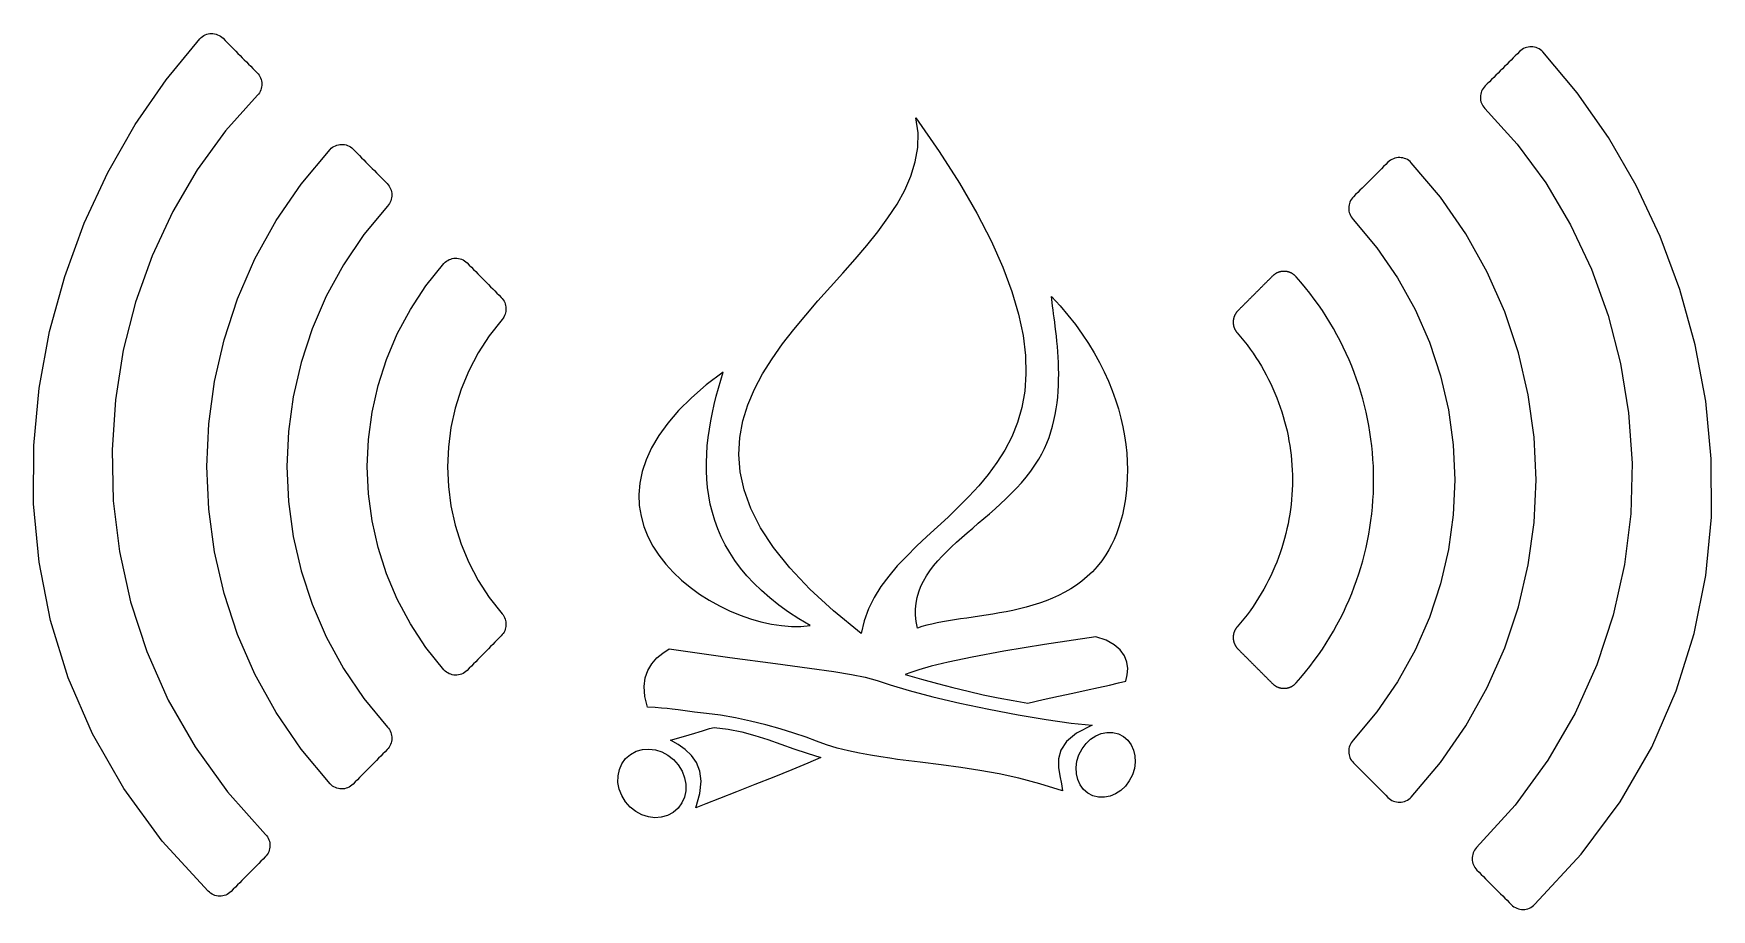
# Model space of a CAD drawing. Extents: x 0 to 75.8, y 0 to 39.6.
import ezdxf

# ---------------------------------------------------------------- set-up
doc = ezdxf.new("R2010")
doc.units = 0
doc.layers.add('Ebene_1', color=7, linetype='CONTINUOUS')

msp = doc.modelspace()

# ---------------------------------------------------------------- linework, layer by layer
at = {"layer": 'Ebene_1', "color": 7}
for points in [[(8.925841, 0.811559), (8.869546, 0.760259), (8.809517, 0.715859), (8.746298, 0.678459), (8.680431, 0.648059), (8.61249, 0.624659), (8.543008, 0.608259), (8.472529, 0.599259), (8.401624, 0.597259), (8.330848, 0.602259), (8.260734, 0.613759), (8.191854, 0.632259), (8.124753, 0.657759), (8.059983, 0.690159), (7.998087, 0.729559), (7.939619, 0.775859), (7.885161, 0.829159), (5.810687, 3.089499), (4.075819, 5.462729), (2.666404, 7.928829), (1.568275, 10.467829), (0.767273, 13.059689), (0.249234, 15.684419), (0, 18.321999), (0.005531, 20.952439), (0.251422, 23.555749), (0.723633, 26.111879), (1.408004, 28.600849), (2.290375, 31.002639), (3.356578, 33.297269), (4.592465, 35.464709), (5.983859, 37.484949), (7.516613, 39.338009), (7.571071, 39.391309), (7.629539, 39.437609), (7.691435, 39.477009), (7.756205, 39.509409), (7.823316, 39.534909), (7.892196, 39.553309), (7.96231, 39.564809), (8.033096, 39.569809), (8.104, 39.567809), (8.17447, 39.558809), (8.243952, 39.542409), (8.311903, 39.519009), (8.37777, 39.488609), (8.440989, 39.451109), (8.501018, 39.406709), (8.557303, 39.355409), (8.653475, 39.258109), (8.749648, 39.160809), (8.84582, 39.063509), (8.941993, 38.966209), (9.038165, 38.868909), (9.134337, 38.771609), (9.23051, 38.674309), (9.326682, 38.577009), (9.422855, 38.479709), (9.519027, 38.382409), (9.6152, 38.285109), (9.711372, 38.187809), (9.807545, 38.090509), (9.903717, 37.993209), (9.99989, 37.895909), (10.096062, 37.798609), (10.144672, 37.744309), (10.18693, 37.686509), (10.222906, 37.625709), (10.25254, 37.562309), (10.275832, 37.496809), (10.292763, 37.429909), (10.303333, 37.361809), (10.307679, 37.293109), (10.305407, 37.224209), (10.297011, 37.155809), (10.282283, 37.088209), (10.261213, 37.021809), (10.233781, 36.957309), (10.199959, 36.895009), (10.159795, 36.835509), (10.113289, 36.779309), (8.670637, 35.173309), (7.392128, 33.417059), (6.284464, 31.529029), (5.354349, 29.527659), (4.608495, 27.431449), (4.053594, 25.258819), (3.696352, 23.028279), (3.543477, 20.758249), (3.601669, 18.467199), (3.87763, 16.173609), (4.378068, 13.895909), (5.109677, 11.652609), (6.079169, 9.462129), (7.293249, 7.342939), (8.758611, 5.313509), (10.481965, 3.392299), (10.528471, 3.336099), (10.568635, 3.276699), (10.602457, 3.214399), (10.629888, 3.149899), (10.650958, 3.083599), (10.665686, 3.015999), (10.674083, 2.947599), (10.676354, 2.878699), (10.672008, 2.810099), (10.661439, 2.741999), (10.644508, 2.675099), (10.621215, 2.609699), (10.591581, 2.546299), (10.555605, 2.485499), (10.513337, 2.427699), (10.464728, 2.373399), (10.368555, 2.276099), (10.272383, 2.178799), (10.17621, 2.081499), (10.080038, 1.984199), (9.983865, 1.886899), (9.887693, 1.789599), (9.79152, 1.692299), (9.695348, 1.594999), (9.599176, 1.497699), (9.503003, 1.400399), (9.406831, 1.303099), (9.310658, 1.205799), (9.214486, 1.108499), (9.118313, 1.011199), (9.022141, 0.913899)], [(66.74712, 0.214399), (66.804116, 0.163099), (66.864886, 0.118699), (66.928895, 0.081199), (66.995582, 0.050799), (67.064372, 0.027399), (67.134724, 0.010999), (67.206073, 0.001999), (67.277856, -0.000001), (67.349512, 0.004999), (67.420495, 0.016499), (67.490224, 0.034899), (67.558155, 0.060399), (67.623735, 0.092899), (67.686392, 0.132299), (67.745571, 0.178599), (67.80071, 0.231899), (69.900801, 2.492229), (71.65709, 4.865449), (73.083908, 7.331569), (74.195597, 9.870559), (75.00649, 12.462429), (75.530926, 15.087149), (75.78324, 17.724739), (75.777609, 20.355179), (75.528682, 22.958469), (75.050642, 25.514599), (74.357819, 28.003569), (73.464552, 30.405379), (72.385182, 32.699999), (71.134035, 34.867429), (69.725461, 36.887689), (68.173779, 38.740749), (68.11864, 38.794049), (68.059461, 38.840349), (67.996805, 38.879749), (67.931224, 38.912149), (67.863293, 38.937649), (67.793564, 38.956049), (67.722581, 38.967549), (67.650926, 38.972549), (67.579152, 38.970549), (67.507813, 38.961549), (67.437462, 38.945149), (67.368661, 38.921749), (67.301984, 38.891349), (67.237985, 38.853849), (67.177215, 38.809449), (67.120239, 38.758149), (67.022881, 38.660849), (66.925523, 38.563549), (66.828175, 38.466249), (66.730817, 38.368949), (66.633459, 38.271649), (66.536102, 38.174349), (66.438744, 38.077049), (66.341386, 37.979749), (66.244038, 37.882449), (66.14668, 37.785149), (66.049322, 37.687849), (65.951965, 37.590549), (65.854607, 37.493249), (65.757259, 37.395949), (65.659901, 37.298649), (65.562543, 37.201349), (65.513331, 37.147049), (65.470539, 37.089249), (65.434119, 37.028449), (65.404129, 36.965049), (65.38056, 36.899549), (65.363412, 36.832549), (65.352724, 36.764449), (65.34818, 36.695849), (65.350452, 36.626949), (65.359046, 36.558549), (65.373952, 36.490949), (65.395289, 36.424549), (65.423056, 36.359949), (65.457293, 36.297649), (65.497951, 36.238149), (65.545039, 36.181949), (67.005505, 34.575939), (68.299803, 32.819689), (69.421145, 30.931659), (70.362744, 28.930289), (71.117807, 26.834079), (71.679561, 24.661459), (72.041214, 22.430899), (72.195976, 20.160879), (72.137073, 17.869829), (71.857704, 15.576229), (71.351087, 13.298549), (70.610444, 11.055229), (69.62898, 8.864759), (68.399908, 6.745559), (66.916451, 4.716139), (65.171818, 2.794929), (65.124729, 2.738729), (65.084072, 2.679329), (65.049834, 2.617029), (65.022077, 2.552529), (65.000741, 2.486229), (64.985835, 2.418629), (64.977241, 2.350229), (64.974969, 2.281329), (64.979513, 2.212729), (64.990191, 2.144629), (65.007339, 2.077529), (65.030908, 2.012029), (65.060898, 1.948629), (65.097318, 1.887829), (65.14011, 1.830029), (65.189322, 1.775729), (65.28668, 1.678429), (65.384038, 1.581129), (65.481385, 1.483829), (65.578743, 1.386529), (65.676101, 1.289229), (65.773459, 1.191929), (65.870817, 1.094629), (65.968175, 0.997329), (66.065522, 0.900029), (66.16288, 0.802729), (66.260238, 0.705429), (66.357596, 0.608129), (66.454954, 0.510829), (66.552302, 0.413529), (66.649659, 0.316229)], [(39.850322, 35.763729), (40.907822, 34.237749), (41.822218, 32.804859), (42.600501, 31.460839), (43.249654, 30.201579), (43.776678, 29.022829), (44.188555, 27.920509), (44.492279, 26.890509), (44.69485, 25.928559), (44.803255, 25.030529), (44.824512, 24.192299), (44.76555, 23.409729), (44.633394, 22.678589), (44.435031, 21.994789), (44.177463, 21.354149), (43.867669, 20.752539), (43.512649, 20.185759), (43.119393, 19.649619), (42.694886, 19.140069), (42.246131, 18.652899), (41.780107, 18.183859), (41.303811, 17.728939), (40.824237, 17.283919), (40.348366, 16.844699), (39.883205, 16.406969), (39.435737, 15.966719), (39.012947, 15.519779), (38.62184, 15.061869), (38.2694, 14.589009), (37.962611, 14.096869), (37.70848, 13.581439), (37.513983, 13.038489), (37.386124, 12.463869), (37.386124, 12.463869), (37.386124, 12.463869), (37.386124, 12.463869), (37.386124, 12.463869), (37.386124, 12.463869), (37.386124, 12.463869), (37.386124, 12.463869), (37.386124, 12.463869), (37.386124, 12.463869), (37.386124, 12.463869), (37.386124, 12.463869), (37.386124, 12.463869), (37.386124, 12.463869), (37.386124, 12.463869), (37.386124, 12.463869), (37.386124, 12.463869), (37.386124, 12.463869), (37.386124, 12.463869), (37.386124, 12.463869), (37.386124, 12.463869), (37.386124, 12.463869), (37.386124, 12.463869), (37.386124, 12.463869), (37.386124, 12.463869), (37.386124, 12.463869), (37.386124, 12.463869), (37.386124, 12.463869), (37.386124, 12.463869), (37.386124, 12.463869), (37.386124, 12.463869), (37.386124, 12.463869), (37.386124, 12.463869), (36.128667, 13.486459), (35.054628, 14.474499), (34.154274, 15.429519), (33.417874, 16.352969), (32.835693, 17.246569), (32.398005, 18.111859), (32.095073, 18.950259), (31.917161, 19.763459), (31.854544, 20.553029), (31.897454, 21.320399), (32.036225, 22.067289), (32.261087, 22.795129), (32.562316, 23.505509), (32.930168, 24.200089), (33.35492, 24.880299), (33.82684, 25.547749), (34.336188, 26.203949), (34.873237, 26.850579), (35.428256, 27.489079), (35.991509, 28.121099), (36.553268, 28.748089), (37.103797, 29.371729), (37.633358, 29.993519), (38.132231, 30.615009), (38.590677, 31.237759), (38.998962, 31.863369), (39.347357, 32.493369), (39.626132, 33.129279), (39.825543, 33.772729), (39.935871, 34.425219), (39.947359, 35.088369)], [(14.432063, 5.659049), (14.375769, 5.607749), (14.31573, 5.563349), (14.252511, 5.525849), (14.186644, 5.495449), (14.118693, 5.472049), (14.049211, 5.455649), (13.978741, 5.446649), (13.907837, 5.444649), (13.837051, 5.449649), (13.766946, 5.461149), (13.698057, 5.479549), (13.630956, 5.505049), (13.566185, 5.537449), (13.50429, 5.576849), (13.445822, 5.623149), (13.391364, 5.676449), (12.086541, 7.238139), (10.955753, 8.891619), (9.998985, 10.623769), (9.216217, 12.421469), (8.607453, 14.271609), (8.172673, 16.161059), (7.911864, 18.076719), (7.825016, 20.005459), (7.912111, 21.934169), (8.173146, 23.849709), (8.608107, 25.738989), (9.216982, 27.588889), (9.999755, 29.386279), (10.956419, 31.118039), (12.086958, 32.771059), (13.391362, 34.332229), (13.44582, 34.385529), (13.504288, 34.431829), (13.566183, 34.471229), (13.630954, 34.503629), (13.698065, 34.529129), (13.766954, 34.547529), (13.837069, 34.559029), (13.907845, 34.564029), (13.978749, 34.562029), (14.049219, 34.553029), (14.118701, 34.536629), (14.186652, 34.513129), (14.252518, 34.482729), (14.315738, 34.445229), (14.375767, 34.400829), (14.432052, 34.349429), (14.528224, 34.252129), (14.624396, 34.154829), (14.720569, 34.057529), (14.816741, 33.960229), (14.912914, 33.862929), (15.009086, 33.765629), (15.105259, 33.668329), (15.201431, 33.571029), (15.297604, 33.473729), (15.393776, 33.376429), (15.489949, 33.279129), (15.586121, 33.181829), (15.682293, 33.084529), (15.778466, 32.987229), (15.874638, 32.889929), (15.970811, 32.792629), (16.019421, 32.738329), (16.061689, 32.680529), (16.097605, 32.619729), (16.127239, 32.556329), (16.150532, 32.490829), (16.167462, 32.423929), (16.178032, 32.355829), (16.182378, 32.287229), (16.180106, 32.218329), (16.17171, 32.149929), (16.156982, 32.082329), (16.135912, 32.016129), (16.108481, 31.951629), (16.074658, 31.889329), (16.034494, 31.829929), (15.987979, 31.773729), (14.923535, 30.488299), (14.000985, 29.128759), (13.220337, 27.705639), (12.581596, 26.229559), (12.084771, 24.711109), (11.729865, 23.160869), (11.516892, 21.589419), (11.44585, 20.007389), (11.516754, 18.425309), (11.729599, 16.853819), (12.084403, 15.303479), (12.581171, 13.784879), (13.219901, 12.308629), (14.00061, 10.885299), (14.923304, 9.525479), (15.987985, 8.239769), (16.03449, 8.183569), (16.074655, 8.124169), (16.108477, 8.061869), (16.135908, 7.997369), (16.156978, 7.931069), (16.171706, 7.863469), (16.180102, 7.795069), (16.182374, 7.726169), (16.178028, 7.657469), (16.167459, 7.589369), (16.150528, 7.522269), (16.127235, 7.456869), (16.097601, 7.393469), (16.061685, 7.332669), (16.019417, 7.274869), (15.970807, 7.220569), (15.874634, 7.123269), (15.778462, 7.025969), (15.682289, 6.928669), (15.586117, 6.831369), (15.489945, 6.734069), (15.393772, 6.636769), (15.2976, 6.539469), (15.201427, 6.442169), (15.105255, 6.344869), (15.009082, 6.247569), (14.91291, 6.150269), (14.816737, 6.052969), (14.720565, 5.955669), (14.624393, 5.858369), (14.52822, 5.761069)], [(61.172908, 5.061889), (61.229885, 5.010589), (61.290664, 4.966189), (61.354674, 4.928689), (61.42135, 4.898289), (61.490151, 4.874989), (61.560502, 4.858589), (61.631841, 4.849589), (61.703625, 4.847589), (61.77528, 4.852589), (61.846263, 4.864089), (61.915992, 4.882489), (61.983924, 4.907989), (62.049494, 4.940489), (62.11215, 4.979889), (62.171329, 5.026189), (62.226478, 5.079489), (63.547412, 6.641179), (64.692166, 8.294649), (65.66075, 10.026809), (66.453179, 11.824509), (67.069461, 13.674649), (67.50961, 15.564099), (67.773639, 17.479749), (67.861564, 19.408489), (67.773392, 21.337199), (67.509133, 23.252749), (67.068801, 25.142039), (66.45241, 26.991919), (65.659969, 28.789309), (64.691494, 30.521079), (63.546995, 32.174109), (62.226485, 33.735259), (62.171336, 33.788559), (62.112157, 33.834859), (62.049501, 33.874259), (61.983921, 33.906659), (61.915989, 33.932159), (61.84626, 33.950559), (61.775277, 33.962059), (61.703622, 33.967059), (61.631848, 33.965059), (61.560509, 33.956059), (61.490158, 33.939659), (61.421367, 33.916159), (61.35469, 33.885759), (61.290691, 33.848259), (61.229921, 33.803859), (61.172945, 33.752459), (61.075587, 33.655159), (60.978229, 33.557859), (60.880871, 33.460559), (60.783513, 33.363259), (60.686156, 33.265959), (60.588798, 33.168659), (60.49144, 33.071359), (60.394082, 32.974059), (60.296724, 32.876759), (60.199367, 32.779459), (60.102009, 32.682159), (60.004651, 32.584859), (59.907293, 32.487559), (59.809935, 32.390259), (59.712577, 32.292959), (59.61522, 32.195659), (59.566007, 32.141359), (59.523206, 32.083559), (59.486815, 32.022759), (59.456835, 31.959359), (59.433266, 31.893859), (59.416108, 31.826859), (59.405312, 31.758759), (59.401064, 31.690159), (59.403237, 31.621259), (59.411831, 31.552859), (59.426777, 31.485259), (59.448133, 31.418959), (59.47592, 31.354459), (59.510137, 31.292159), (59.550775, 31.232759), (59.597844, 31.176559), (60.67543, 29.891149), (61.609372, 28.531589), (62.399659, 27.108479), (63.046287, 25.632399), (63.549248, 24.113949), (63.908536, 22.563709), (64.124142, 20.992269), (64.196054, 19.410219), (64.12427, 17.828159), (63.908793, 16.256659), (63.549609, 14.706319), (63.04671, 13.187729), (62.40009, 11.711479), (61.60974, 10.288139), (60.675655, 8.928329), (59.597828, 7.642609), (59.55076, 7.586409), (59.510121, 7.526909), (59.475904, 7.464609), (59.448117, 7.400109), (59.426761, 7.333709), (59.411815, 7.266109), (59.403221, 7.197709), (59.401048, 7.128809), (59.405395, 7.060209), (59.416191, 6.992109), (59.433349, 6.925209), (59.456918, 6.859709), (59.486898, 6.796309), (59.523289, 6.735509), (59.56609, 6.677709), (59.615303, 6.623409), (59.71266, 6.526109), (59.810018, 6.428809), (59.907376, 6.331509), (60.004734, 6.234209), (60.102092, 6.136909), (60.19945, 6.039609), (60.296807, 5.942309), (60.394165, 5.845009), (60.491523, 5.747709), (60.588881, 5.650409), (60.686229, 5.553109), (60.783587, 5.455809), (60.880944, 5.358509), (60.978302, 5.261209), (61.07566, 5.163909)], [(19.583692, 10.800549), (19.526676, 10.748549), (19.465848, 10.703849), (19.401769, 10.666149), (19.335033, 10.635649), (19.266193, 10.612349), (19.195822, 10.596149), (19.124493, 10.587149), (19.052778, 10.586149), (18.981271, 10.591149), (18.910515, 10.603549), (18.841112, 10.623049), (18.773615, 10.649649), (18.708608, 10.683349), (18.646643, 10.724249), (18.588313, 10.772149), (18.534192, 10.827149), (17.72212, 11.836009), (17.018432, 12.900299), (16.423108, 14.012069), (15.936116, 15.163419), (15.557445, 16.346409), (15.287062, 17.553129), (15.124951, 18.775619), (15.071096, 20.005969), (15.125444, 21.236259), (15.287997, 22.458539), (15.558723, 23.664889), (15.937604, 24.847409), (16.424618, 25.998129), (17.019732, 27.109149), (17.722936, 28.172529), (18.534201, 29.180349), (18.588322, 29.235349), (18.646652, 29.283249), (18.708617, 29.324149), (18.773624, 29.357849), (18.841121, 29.384449), (18.910524, 29.403949), (18.98128, 29.416349), (19.052787, 29.421349), (19.124502, 29.420349), (19.195831, 29.411349), (19.266202, 29.395149), (19.335052, 29.371849), (19.401788, 29.341349), (19.465866, 29.303649), (19.526695, 29.258849), (19.583711, 29.206849), (19.679992, 29.109349), (19.776273, 29.011849), (19.872555, 28.914449), (19.968845, 28.817049), (20.065127, 28.719549), (20.161408, 28.622049), (20.257689, 28.524649), (20.35397, 28.427149), (20.450251, 28.329649), (20.546532, 28.232249), (20.642813, 28.134749), (20.739094, 28.037349), (20.835375, 27.939849), (20.931657, 27.842449), (21.027938, 27.744949), (21.124219, 27.647449), (21.171614, 27.594649), (21.213111, 27.538449), (21.248702, 27.479249), (21.278336, 27.417549), (21.302003, 27.353749), (21.319656, 27.288449), (21.331242, 27.221949), (21.336873, 27.154749), (21.33636, 27.087449), (21.329742, 27.020449), (21.316999, 26.954049), (21.298073, 26.888849), (21.272973, 26.825349), (21.241689, 26.763849), (21.204163, 26.704949), (21.160403, 26.649049), (20.582284, 25.915079), (20.081398, 25.142269), (19.657708, 24.336199), (19.311194, 23.502389), (19.041811, 22.646429), (18.849534, 21.773899), (18.734332, 20.890319), (18.696154, 20.001279), (18.734994, 19.112359), (18.850815, 18.229089), (19.043576, 17.357029), (19.313247, 16.501779), (19.659795, 15.668879), (20.083192, 14.863889), (20.583404, 14.092389), (21.160392, 13.359929), (21.204152, 13.304029), (21.241669, 13.245129), (21.272952, 13.183629), (21.298052, 13.120129), (21.316979, 13.054929), (21.329721, 12.988529), (21.336339, 12.921429), (21.336853, 12.854129), (21.331223, 12.786929), (21.319646, 12.720429), (21.301994, 12.655129), (21.278326, 12.591429), (21.248692, 12.529729), (21.213101, 12.470529), (21.171604, 12.414329), (21.124209, 12.361529), (21.027928, 12.264129), (20.931647, 12.166729), (20.835366, 12.069229), (20.739084, 11.971729), (20.642803, 11.874329), (20.546522, 11.776829), (20.450241, 11.679429), (20.35396, 11.582029), (20.257679, 11.484529), (20.161388, 11.387029), (20.065107, 11.289629), (19.968826, 11.192229), (19.872545, 11.094729), (19.776264, 10.997229), (19.679982, 10.899829)], [(55.957662, 10.203399), (55.971708, 10.189699), (55.986012, 10.176499), (56.000572, 10.163799), (56.015389, 10.151499), (56.030463, 10.139699), (56.045754, 10.128199), (56.061272, 10.116799), (56.076988, 10.106599), (56.092921, 10.096399), (56.109052, 10.087399), (56.125361, 10.078399), (56.141867, 10.069399), (56.158521, 10.061399), (56.175334, 10.053399), (56.192304, 10.046399), (56.209403, 10.039399), (56.22665, 10.032399), (56.244026, 10.026399), (56.26151, 10.020399), (56.279102, 10.015399), (56.296794, 10.010399), (56.314574, 10.005399), (56.332434, 10.002399), (56.350363, 9.999399), (56.368341, 9.997399), (56.386378, 9.995399), (56.404445, 9.993399), (56.422551, 9.992399), (56.440687, 9.991399), (56.458833, 9.990839), (56.476999, 9.990669), (56.495145, 9.990839), (56.513281, 9.991399), (56.531397, 9.992399), (56.549484, 9.993399), (56.567531, 9.995399), (56.585539, 9.997399), (56.603487, 9.999399), (56.621366, 10.002399), (56.639166, 10.005399), (56.656878, 10.010399), (56.6745, 10.015399), (56.692024, 10.020399), (56.709429, 10.026399), (56.726715, 10.032399), (56.743873, 10.039399), (56.760903, 10.046399), (56.777775, 10.053399), (56.794488, 10.061399), (56.811044, 10.069399), (56.827402, 10.078399), (56.843592, 10.087399), (56.859594, 10.096399), (56.87538, 10.106599), (56.890967, 10.116799), (56.906318, 10.128199), (56.921451, 10.139599), (56.936337, 10.151299), (56.950986, 10.163499), (56.965368, 10.176099), (56.979494, 10.189199), (56.993343, 10.202699), (57.006905, 10.216699), (57.020162, 10.231199), (57.235974, 10.477789), (57.444927, 10.728209), (57.647022, 10.982349), (57.842259, 11.240059), (58.030638, 11.501249), (58.21216, 11.765769), (58.386827, 12.033519), (58.554635, 12.304349), (58.715586, 12.578149), (58.869684, 12.854799), (59.016925, 13.134159), (59.157312, 13.416129), (59.290843, 13.700569), (59.417522, 13.987359), (59.537343, 14.276369), (59.650313, 14.567489), (59.756424, 14.860579), (59.855685, 15.155519), (59.948104, 15.452189), (60.033658, 15.750469), (60.112366, 16.050239), (60.184228, 16.351359), (60.249236, 16.653709), (60.307388, 16.957179), (60.358684, 17.261629), (60.403135, 17.566959), (60.440741, 17.873009), (60.471501, 18.179669), (60.495406, 18.486839), (60.512465, 18.794369), (60.522699, 19.102139), (60.526058, 19.410029), (60.5226, 19.717909), (60.512258, 20.025669), (60.49509, 20.333179), (60.471067, 20.640309), (60.440198, 20.946939), (60.402483, 21.252939), (60.357914, 21.558209), (60.306509, 21.862599), (60.248258, 22.165979), (60.183162, 22.468259), (60.11123, 22.769289), (60.032443, 23.068959), (59.94681, 23.367129), (59.854342, 23.663689), (59.755035, 23.958499), (59.64888, 24.251459), (59.535886, 24.542439), (59.41605, 24.831299), (59.289372, 25.117919), (59.155854, 25.402189), (59.015498, 25.683979), (58.868301, 25.963159), (58.714265, 26.239609), (58.553388, 26.513209), (58.385674, 26.783829), (58.211122, 27.051339), (58.029731, 27.315649), (57.841504, 27.576579), (57.646439, 27.834069), (57.444536, 28.087939), (57.235799, 28.338099), (57.020224, 28.584399), (57.006968, 28.598899), (56.993405, 28.612899), (56.979546, 28.626399), (56.965421, 28.639499), (56.951038, 28.652099), (56.936389, 28.664399), (56.921503, 28.676099), (56.90637, 28.687499), (56.891019, 28.698899), (56.875432, 28.709099), (56.859647, 28.719399), (56.843644, 28.728399), (56.827454, 28.737399), (56.811096, 28.746399), (56.794541, 28.754399), (56.777827, 28.762399), (56.760955, 28.769399), (56.743926, 28.776399), (56.726768, 28.783399), (56.709481, 28.789399), (56.692076, 28.795399), (56.674552, 28.800399), (56.65693, 28.805399), (56.639209, 28.810399), (56.621409, 28.813399), (56.603529, 28.816399), (56.585581, 28.818399), (56.567593, 28.820399), (56.549546, 28.822399), (56.531459, 28.823399), (56.513343, 28.824399), (56.495207, 28.824969), (56.477061, 28.825139), (56.458905, 28.824969), (56.440759, 28.824399), (56.422623, 28.823399), (56.404517, 28.822399), (56.38645, 28.820399), (56.368413, 28.818399), (56.350435, 28.816399), (56.332506, 28.813399), (56.314647, 28.810399), (56.296866, 28.805399), (56.279175, 28.800399), (56.261582, 28.795399), (56.244098, 28.789399), (56.226722, 28.783399), (56.209475, 28.776399), (56.192357, 28.769399), (56.175386, 28.762399), (56.158574, 28.754399), (56.141919, 28.746399), (56.125413, 28.737399), (56.109105, 28.728399), (56.092974, 28.719399), (56.077041, 28.709099), (56.061325, 28.698899), (56.045806, 28.687499), (56.030515, 28.675999), (56.015441, 28.664199), (56.000624, 28.651899), (55.986064, 28.639199), (55.971761, 28.625999), (55.957714, 28.612299), (55.933345, 28.587899), (55.908976, 28.563499), (55.884607, 28.539099), (55.860238, 28.514699), (55.835869, 28.490299), (55.8115, 28.465899), (55.78713, 28.441499), (55.762761, 28.417099), (55.738392, 28.392699), (55.714023, 28.368299), (55.689654, 28.343899), (55.665285, 28.319499), (55.640916, 28.295099), (55.616547, 28.270699), (55.592178, 28.246299), (55.567809, 28.221899), (55.54344, 28.197499), (55.51907, 28.173099), (55.494701, 28.148699), (55.470332, 28.124299), (55.445963, 28.099899), (55.421594, 28.075499), (55.397225, 28.051099), (55.372856, 28.026699), (55.348487, 28.002299), (55.324118, 27.977899), (55.299749, 27.953499), (55.27538, 27.929099), (55.251011, 27.904699), (55.226641, 27.880299), (55.202272, 27.855899), (55.177903, 27.831499), (55.153534, 27.807099), (55.129165, 27.782699), (55.104796, 27.758299), (55.080427, 27.733899), (55.056058, 27.709499), (55.031689, 27.685099), (55.00732, 27.660699), (54.982951, 27.636299), (54.958581, 27.611899), (54.934212, 27.587499), (54.909843, 27.563099), (54.885474, 27.538699), (54.861105, 27.514299), (54.836736, 27.489899), (54.812367, 27.465499), (54.787998, 27.441099), (54.763629, 27.416699), (54.73926, 27.392299), (54.714891, 27.367899), (54.690522, 27.343499), (54.666152, 27.319099), (54.641783, 27.294699), (54.617414, 27.270299), (54.593045, 27.245899), (54.568676, 27.221499), (54.544307, 27.197099), (54.519938, 27.172699), (54.495569, 27.148299), (54.4712, 27.123899), (54.446831, 27.099499), (54.422462, 27.075099), (54.398092, 27.050699), (54.385547, 27.037799), (54.373358, 27.024699), (54.361564, 27.011399), (54.350125, 26.997899), (54.339101, 26.984099), (54.328413, 26.970099), (54.318071, 26.955899), (54.308173, 26.941599), (54.298591, 26.926999), (54.289405, 26.912299), (54.280613, 26.897399), (54.272217, 26.882399), (54.264117, 26.867299), (54.256511, 26.851899), (54.249201, 26.836399), (54.242188, 26.820799), (54.235668, 26.805099), (54.229445, 26.789299), (54.223716, 26.773399), (54.218283, 26.757299), (54.213245, 26.741099), (54.208602, 26.724799), (54.204355, 26.708399), (54.200404, 26.691999), (54.196946, 26.675499), (54.193785, 26.658899), (54.191019, 26.642299), (54.188649, 26.625599), (54.186673, 26.608899), (54.185093, 26.592199), (54.183808, 26.575399), (54.182925, 26.558499), (54.182406, 26.541599), (54.182346, 26.524799), (54.182691, 26.507899), (54.183409, 26.490999), (54.184496, 26.474199), (54.186076, 26.457499), (54.187953, 26.440799), (54.190225, 26.424099), (54.192892, 26.407499), (54.195954, 26.390899), (54.199313, 26.374299), (54.203165, 26.357799), (54.207314, 26.341399), (54.211957, 26.324999), (54.216896, 26.308699), (54.222329, 26.292499), (54.228058, 26.276399), (54.234281, 26.260499), (54.240801, 26.244699), (54.247814, 26.228999), (54.255124, 26.213399), (54.262927, 26.197999), (54.271027, 26.182699), (54.279621, 26.167599), (54.288512, 26.152699), (54.297797, 26.137899), (54.307477, 26.123199), (54.317602, 26.108699), (54.328063, 26.094499), (54.338969, 26.080399), (54.350249, 26.066499), (54.361935, 26.052799), (54.515582, 25.873249), (54.66434, 25.691019), (54.80821, 25.506179), (54.947192, 25.318829), (55.08129, 25.129059), (55.210501, 24.936939), (55.334826, 24.742579), (55.454265, 24.546029), (55.568821, 24.347409), (55.678496, 24.146799), (55.783279, 23.944289), (55.883181, 23.739949), (55.978208, 23.533869), (56.068345, 23.326159), (56.153602, 23.116889), (56.23398, 22.906139), (56.309477, 22.694019), (56.380095, 22.480589), (56.445834, 22.265939), (56.506692, 22.050189), (56.562671, 21.833389), (56.61377, 21.615639), (56.659989, 21.397029), (56.701339, 21.177649), (56.737808, 20.957569), (56.769408, 20.736889), (56.796128, 20.515699), (56.817968, 20.294069), (56.834939, 20.072099), (56.84704, 19.849899), (56.85425, 19.627499), (56.856621, 19.405039), (56.854053, 19.182579), (56.846644, 18.960209), (56.834376, 18.738019), (56.817238, 18.516099), (56.795229, 18.294529), (56.768351, 18.073419), (56.736603, 17.852809), (56.699985, 17.632829), (56.658498, 17.413549), (56.61215, 17.195059), (56.560923, 16.977439), (56.504835, 16.760789), (56.443888, 16.545189), (56.37807, 16.330719), (56.307383, 16.117459), (56.231836, 15.905539), (56.151419, 15.694999), (56.066142, 15.485939), (55.976005, 15.278449), (55.881008, 15.072629), (55.78115, 14.868549), (55.676423, 14.666309), (55.566839, 14.465969), (55.452391, 14.267649), (55.333084, 14.071409), (55.208916, 13.877359), (55.079891, 13.685579), (54.946004, 13.496149), (54.807262, 13.309149), (54.66366, 13.124689), (54.515201, 12.942819), (54.361888, 12.763679), (54.350202, 12.749979), (54.338921, 12.736079), (54.328016, 12.721979), (54.317555, 12.707779), (54.30743, 12.693279), (54.29775, 12.678679), (54.288464, 12.663879), (54.279574, 12.648979), (54.27098, 12.633879), (54.26288, 12.618479), (54.255076, 12.602979), (54.247767, 12.587379), (54.240753, 12.571679), (54.234234, 12.555879), (54.228011, 12.539979), (54.222281, 12.523879), (54.216848, 12.507679), (54.211909, 12.491379), (54.207267, 12.474979), (54.203118, 12.458579), (54.199266, 12.442079), (54.195907, 12.425479), (54.192845, 12.408879), (54.190178, 12.392179), (54.187906, 12.375479), (54.186029, 12.358779), (54.184449, 12.342079), (54.183362, 12.325179), (54.182645, 12.308279), (54.182298, 12.291379), (54.182358, 12.274479), (54.182878, 12.257679), (54.183761, 12.240779), (54.185045, 12.223879), (54.186626, 12.207179), (54.188601, 12.190479), (54.190972, 12.173779), (54.193738, 12.157179), (54.196899, 12.140579), (54.200356, 12.124079), (54.204307, 12.107679), (54.208555, 12.091279), (54.213296, 12.074979), (54.218334, 12.058779), (54.223767, 12.042679), (54.229496, 12.026779), (54.235719, 12.010979), (54.242239, 11.995279), (54.249252, 11.979679), (54.256562, 11.964179), (54.264168, 11.948779), (54.272268, 11.933479), (54.280664, 11.918479), (54.289456, 11.903579), (54.298642, 11.888879), (54.308224, 11.874279), (54.318122, 11.859979), (54.328464, 11.845779), (54.339152, 11.831779), (54.350176, 11.817979), (54.361615, 11.804379), (54.373429, 11.791079), (54.385609, 11.777979), (54.398183, 11.765079), (54.422552, 11.740679), (54.446922, 11.716279), (54.471291, 11.691879), (54.49566, 11.667479), (54.520029, 11.643079), (54.544398, 11.618679), (54.568767, 11.594279), (54.593136, 11.569879), (54.617505, 11.545479), (54.641874, 11.521079), (54.666243, 11.496679), (54.690612, 11.472279), (54.714981, 11.447879), (54.739351, 11.423479), (54.76372, 11.399079), (54.788089, 11.374679), (54.812458, 11.350279), (54.836827, 11.325879), (54.861196, 11.301479), (54.885565, 11.277079), (54.909934, 11.252679), (54.934303, 11.228279), (54.958672, 11.203879), (54.983041, 11.179479), (55.007411, 11.155079), (55.03178, 11.130679), (55.056149, 11.106279), (55.080518, 11.081879), (55.104887, 11.057479), (55.129256, 11.033079), (55.153625, 11.008679), (55.177994, 10.984279), (55.202363, 10.959879), (55.226732, 10.935479), (55.251101, 10.911079), (55.27547, 10.886679), (55.29984, 10.862279), (55.324209, 10.837879), (55.348578, 10.813479), (55.372947, 10.789079), (55.397316, 10.764679), (55.421685, 10.740279), (55.446054, 10.715879), (55.470423, 10.691479), (55.494792, 10.667079), (55.519161, 10.642679), (55.54353, 10.618279), (55.5679, 10.593879), (55.592269, 10.569479), (55.616638, 10.545079), (55.641007, 10.520679), (55.665376, 10.496279), (55.689745, 10.471879), (55.714114, 10.447479), (55.738483, 10.423079), (55.762852, 10.398679), (55.787221, 10.374279), (55.81159, 10.349879), (55.835959, 10.325479), (55.860329, 10.301079), (55.884698, 10.276679), (55.909067, 10.252279), (55.933436, 10.227879)], [(45.973012, 27.688689), (46.360264, 27.268259), (46.720742, 26.845249), (47.055124, 26.420339), (47.364079, 25.994159), (47.648289, 25.567259), (47.908426, 25.140309), (48.145169, 24.713879), (48.359192, 24.288679), (48.551168, 23.865189), (48.721776, 23.444089), (48.871693, 23.025999), (49.001593, 22.611549), (49.112156, 22.201299), (49.204051, 21.795889), (49.277959, 21.395989), (49.33452, 21.002079), (49.374506, 20.614929), (49.3985, 20.235019), (49.407193, 19.863059), (49.401266, 19.499629), (49.381451, 19.145329), (49.348359, 18.800749), (49.302693, 18.466619), (49.245104, 18.143389), (49.176284, 17.831839), (49.096904, 17.532439), (49.007646, 17.245909), (48.909182, 16.972789), (48.802184, 16.713719), (48.687338, 16.469339), (48.565321, 16.240269), (48.436797, 16.027059), (48.245765, 15.750759), (48.041044, 15.494449), (47.823521, 15.257369), (47.594085, 15.038469), (47.353606, 14.836979), (47.102981, 14.652039), (46.843092, 14.482639), (46.574815, 14.327909), (46.299045, 14.187009), (46.016654, 14.059039), (45.728536, 13.943089), (45.435569, 13.838249), (45.138634, 13.743649), (44.838628, 13.658349), (44.53642, 13.581549), (44.2329, 13.512349), (43.928949, 13.449849), (43.625459, 13.393049), (43.323304, 13.341049), (43.023376, 13.293249), (42.726553, 13.248249), (42.433725, 13.205749), (42.145767, 13.164449), (41.863569, 13.123749), (41.588013, 13.082449), (41.319989, 13.039949), (41.060368, 12.994949), (40.810044, 12.947149), (40.5699, 12.895149), (40.340811, 12.838349), (40.123671, 12.775749), (39.919363, 12.706449), (39.862258, 13.004409), (39.834175, 13.292019), (39.833768, 13.569939), (39.859569, 13.838869), (39.910154, 14.099429), (39.984082, 14.352199), (40.079928, 14.597969), (40.196247, 14.837279), (40.331611, 15.070829), (40.484598, 15.299239), (40.653764, 15.523169), (40.837679, 15.743309), (41.034912, 15.960239), (41.244032, 16.174699), (41.463603, 16.387249), (41.692195, 16.598599), (41.928369, 16.809369), (42.170705, 17.020229), (42.417761, 17.231829), (42.668111, 17.444789), (42.920316, 17.659859), (43.172946, 17.877559), (43.424569, 18.098599), (43.673758, 18.323609), (43.919067, 18.553269), (44.159079, 18.788219), (44.392352, 19.029139), (44.617453, 19.276579), (44.832947, 19.531329), (45.037417, 19.793919), (45.229412, 20.065069), (45.407515, 20.345439), (45.540822, 20.582099), (45.661253, 20.824169), (45.769353, 21.071069), (45.865654, 21.322169), (45.950714, 21.576849), (46.025056, 21.834659), (46.089233, 22.094869), (46.14376, 22.356969), (46.189258, 22.620399), (46.226182, 22.884479), (46.255095, 23.148689), (46.276531, 23.412469), (46.291071, 23.675179), (46.299171, 23.936219), (46.301542, 24.195089), (46.298578, 24.451099), (46.290775, 24.703759), (46.278862, 24.952399), (46.263245, 25.196499), (46.244506, 25.435439), (46.223199, 25.668639), (46.199857, 25.895559), (46.175014, 26.115469), (46.149213, 26.327959), (46.122947, 26.532359), (46.09679, 26.728099), (46.071295, 26.914619), (46.047054, 27.091249), (46.024552, 27.257469), (46.004322, 27.412679), (45.986907, 27.556269)], [(31.149958, 24.278319), (30.382061, 23.695909), (29.710506, 23.117109), (29.131393, 22.542959), (28.640842, 21.974559), (28.234959, 21.413049), (27.909864, 20.859499), (27.66165, 20.314919), (27.486444, 19.780469), (27.380345, 19.257269), (27.33946, 18.746329), (27.359927, 18.248809), (27.437835, 17.765699), (27.569309, 17.298159), (27.750439, 16.847329), (27.977338, 16.414209), (28.246137, 15.999879), (28.552931, 15.605489), (28.893836, 15.232099), (29.264957, 14.880799), (29.662416, 14.552669), (30.082314, 14.248849), (30.520763, 13.970389), (30.973877, 13.718339), (31.437761, 13.493809), (31.908533, 13.297969), (32.382297, 13.131809), (32.855173, 12.996399), (33.323261, 12.892919), (33.782678, 12.822419), (34.229536, 12.785919), (34.659938, 12.785919), (35.070002, 12.820619), (34.564079, 13.123679), (34.092626, 13.433609), (33.654669, 13.750079), (33.249237, 14.072819), (32.875357, 14.401429), (32.532057, 14.735549), (32.218362, 15.074939), (31.933296, 15.419229), (31.675883, 15.768009), (31.445159, 16.121039), (31.240143, 16.477969), (31.059868, 16.838419), (30.903352, 17.202109), (30.769628, 17.568679), (30.657715, 17.937809), (30.566649, 18.309159), (30.495449, 18.682359), (30.443144, 19.057119), (30.408769, 19.433079), (30.391334, 19.809939), (30.390248, 20.187329), (30.403761, 20.564959), (30.43135, 20.942479), (30.472008, 21.319509), (30.524757, 21.695709), (30.588588, 22.070829), (30.662545, 22.444509), (30.745669, 22.816339), (30.836981, 23.186129), (30.935505, 23.553409), (31.040277, 23.917879)], [(47.981249, 12.316639), (45.662539, 11.969669), (43.81816, 11.664729), (42.388422, 11.399899), (41.313642, 11.173329), (40.534137, 10.983139), (39.990222, 10.827469), (39.62221, 10.704419), (39.370418, 10.612119), (40.104823, 10.403719), (40.822279, 10.208009), (41.525189, 10.025439), (42.215942, 9.856299), (42.89694, 9.700999), (43.570579, 9.559879), (44.239253, 9.433319), (44.905359, 9.321639), (45.606281, 9.482109), (46.287787, 9.633559), (46.938441, 9.775429), (47.546813, 9.907079), (48.101469, 10.027919), (48.590976, 10.137319), (49.003899, 10.234819), (49.328805, 10.319619), (49.400974, 10.596699), (49.419959, 10.884829), (49.377968, 11.174549), (49.267225, 11.456429), (49.079958, 11.721009), (48.808391, 11.958859), (48.444744, 12.160539)], [(28.707302, 11.767469), (31.440531, 11.388799), (33.51297, 11.107819), (35.042832, 10.900839), (36.148331, 10.744249), (36.94768, 10.614399), (37.559091, 10.487579), (38.10078, 10.340179), (38.690956, 10.148509), (39.540185, 9.890459), (40.612365, 9.610809), (41.83754, 9.324569), (43.145754, 9.046789), (44.46705, 8.792469), (45.731473, 8.576679), (46.869067, 8.414429), (47.809873, 8.320729), (47.112651, 7.967409), (46.656761, 7.591409), (46.397158, 7.201619), (46.288799, 6.806939), (46.286626, 6.416249), (46.345618, 6.038429), (46.42072, 5.682369), (46.46689, 5.356989), (45.445972, 5.676779), (44.502028, 5.928459), (43.609547, 6.125749), (42.743015, 6.282509), (41.876924, 6.412479), (40.98576, 6.529479), (40.04401, 6.647299), (39.026164, 6.779719), (38.680288, 6.828219), (38.267528, 6.889019), (37.805325, 6.963719), (37.31112, 7.053619), (36.802346, 7.160409), (36.296451, 7.285619), (35.810868, 7.430739), (35.363039, 7.597339), (34.892533, 7.780219), (34.340195, 7.968879), (33.725383, 8.156729), (33.067453, 8.337329), (32.385759, 8.504119), (31.699657, 8.650589), (31.028504, 8.770239), (30.391655, 8.856539), (29.851727, 8.918439), (29.436547, 8.970139), (29.113278, 9.012939), (28.849069, 9.048039), (28.611085, 9.076539), (28.366485, 9.099639), (28.082429, 9.118639), (27.726078, 9.134739), (27.603019, 9.626519), (27.572891, 10.066209), (27.624375, 10.456609), (27.746052, 10.800549), (27.92656, 11.100819), (28.154514, 11.360209), (28.418535, 11.581529)], [(28.772718, 7.654629), (29.254132, 7.787219), (29.608393, 7.888999), (29.865495, 7.966499), (30.05542, 8.026599), (30.208175, 8.075999), (30.353739, 8.121399), (30.522113, 8.169599), (30.74328, 8.227099), (31.376355, 8.148799), (31.985452, 8.024159), (32.578121, 7.863199), (33.161912, 7.675859), (33.744375, 7.472099), (34.333062, 7.261869), (34.935524, 7.055079), (35.55931, 6.861709), (34.975147, 6.613459), (34.246581, 6.312319), (33.428519, 5.979769), (32.575866, 5.637239), (31.743528, 5.306219), (30.986406, 5.008159), (30.359412, 4.764519), (29.917443, 4.596769), (30.097481, 5.243259), (30.14857, 5.789809), (30.089015, 6.248659), (29.937144, 6.632009), (29.71126, 6.952079), (29.429681, 7.221099), (29.110726, 7.451259)], [(49.629364, 6.076399), (49.489329, 5.804249), (49.311462, 5.568699), (49.102903, 5.373519), (48.870822, 5.222499), (48.622365, 5.119469), (48.364685, 5.068169), (48.104939, 5.071169), (47.850281, 5.134569), (47.618918, 5.254759), (47.425981, 5.421659), (47.274013, 5.627789), (47.165564, 5.865729), (47.103164, 6.128009), (47.089365, 6.407219), (47.126713, 6.695869), (47.217759, 6.986539), (47.357795, 7.258689), (47.535661, 7.494239), (47.744219, 7.689429), (47.976301, 7.840439), (48.224758, 7.943469), (48.482438, 7.994769), (48.742183, 7.991769), (48.996842, 7.928369), (49.228205, 7.808169), (49.421142, 7.641289), (49.57311, 7.435149), (49.681559, 7.197209), (49.743958, 6.934919), (49.757758, 6.655709), (49.720409, 6.367069)], [(29.119133, 6.527599), (29.289852, 6.246519), (29.401933, 5.952029), (29.456282, 5.652719), (29.45401, 5.357199), (29.395612, 5.074109), (29.282215, 4.812049), (29.114695, 4.579619), (28.893982, 4.385459), (28.63396, 4.244559), (28.353706, 4.164859), (28.061932, 4.144459), (27.767299, 4.181459), (27.478493, 4.273859), (27.204209, 4.419899), (26.953132, 4.617509), (26.733946, 4.864809), (26.563227, 5.145879), (26.451146, 5.440379), (26.396797, 5.739689), (26.399069, 6.035199), (26.457478, 6.318299), (26.570875, 6.580359), (26.738394, 6.812789), (26.959108, 7.006939), (27.219129, 7.147849), (27.499383, 7.227549), (27.791158, 7.247949), (28.085802, 7.210949), (28.374597, 7.118449), (28.648882, 6.972429), (28.899959, 6.774799)]]:
    msp.add_lwpolyline(points, close=True, dxfattribs=at)

doc.saveas('drawing.dxf')
